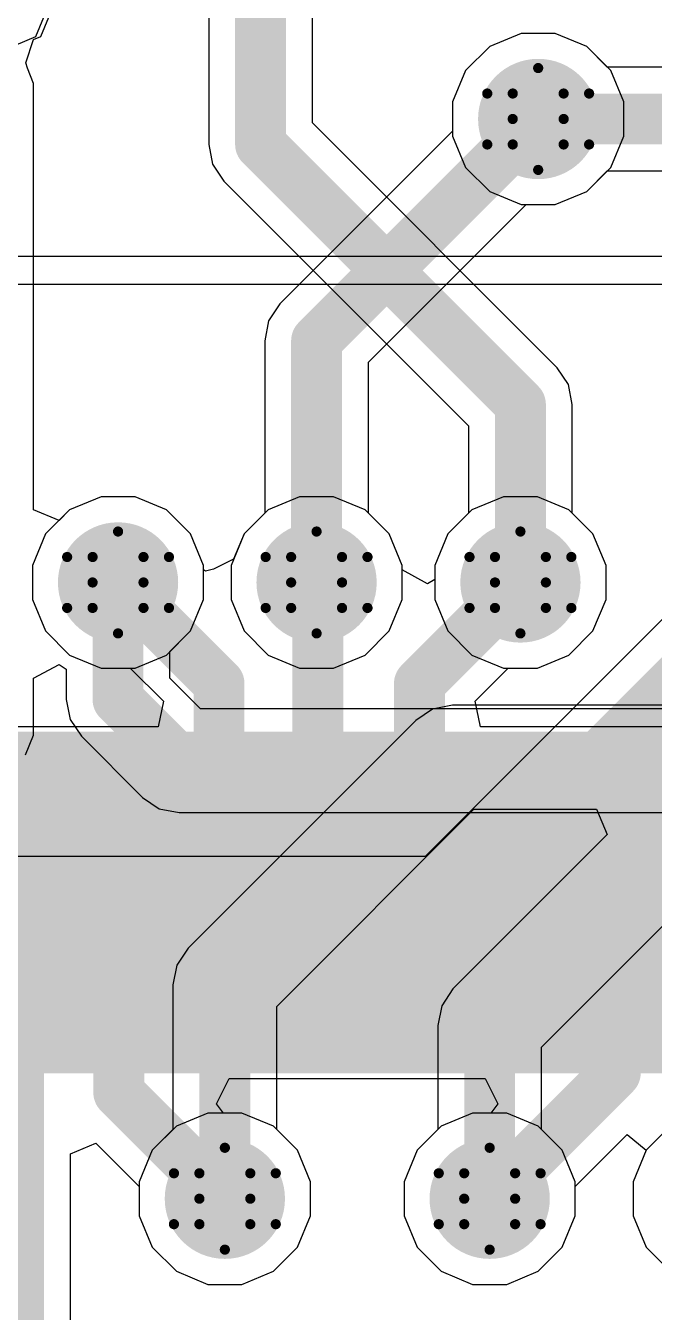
# Model space of a CAD drawing. Header units: inches. Extents: x -0.2 to 15.8, y 0 to 3.5.
# Drawn here: x 0.5909 to 0.7143, y 1.2197 to 1.4723 of the extents above; entities that cross this region are included whole.
import ezdxf

# ---------------------------------------------------------------- set-up
doc = ezdxf.new("R2010")
doc.units = ezdxf.units.IN
doc.header["$MEASUREMENT"] = 0
for name, color, linetype in [('Bottom Layer', 5, 'Continuous'), ('Drill Drawing', 1, 'Continuous'), ('Signal_1', 16, 'Continuous'), ('Signal_2', 76, 'Continuous'), ('Top Layer', 1, 'Continuous'), ('Top Paste', 8, 'Continuous'), ('Top Solder', 216, 'Continuous'), ('Via Holes', 16, 'Continuous')]:
    doc.layers.add(name, color=color, linetype=linetype)

msp = doc.modelspace()

# ---------------------------------------------------------------- hatches: boundary and pattern name
at = {"layer": 'Bottom Layer'}
h = msp.add_hatch(color=5, dxfattribs=at)
edge = h.paths.add_edge_path()
edge.add_arc((0.6915296, 1.454), 0.011811, 0, 360)
h = msp.add_hatch(color=5, dxfattribs=at)
edge = h.paths.add_edge_path()
edge.add_arc((0.6090006, 1.363), 0.011811, 0, 360)
h = msp.add_hatch(color=5, dxfattribs=at)
edge = h.paths.add_edge_path()
edge.add_arc((0.6480006, 1.363), 0.011811, 0, 360)
h = msp.add_hatch(color=5, dxfattribs=at)
edge = h.paths.add_edge_path()
edge.add_arc((0.6880402, 1.363), 0.011811, 0, 360)
h = msp.add_hatch(color=5, dxfattribs=at)
edge = h.paths.add_edge_path()
edge.add_arc((0.6299822, 1.242), 0.011811, 0, 360)
h = msp.add_hatch(color=5, dxfattribs=at)
edge = h.paths.add_edge_path()
edge.add_arc((0.6820006, 1.242), 0.011811, 0, 360)
at = {"layer": 'Signal_1'}
h = msp.add_hatch(color=16, dxfattribs=at)
edge = h.paths.add_edge_path()
edge.add_arc((0.6915296, 1.454), 0.011811, 0, 360)
h = msp.add_hatch(color=16, dxfattribs=at)
edge = h.paths.add_edge_path()
edge.add_arc((0.6090006, 1.363), 0.011811, 0, 360)
h = msp.add_hatch(color=16, dxfattribs=at)
edge = h.paths.add_edge_path()
edge.add_arc((0.6480006, 1.363), 0.011811, 0, 360)
h = msp.add_hatch(color=16, dxfattribs=at)
edge = h.paths.add_edge_path()
edge.add_arc((0.6880402, 1.363), 0.011811, 0, 360)
h = msp.add_hatch(color=16, dxfattribs=at)
edge = h.paths.add_edge_path()
edge.add_arc((0.6299822, 1.242), 0.011811, 0, 360)
h = msp.add_hatch(color=16, dxfattribs=at)
edge = h.paths.add_edge_path()
edge.add_arc((0.6820006, 1.242), 0.011811, 0, 360)
at = {"layer": 'Signal_2'}
h = msp.add_hatch(color=76, dxfattribs=at)
edge = h.paths.add_edge_path()
edge.add_arc((0.6915296, 1.454), 0.011811, 0, 360)
h = msp.add_hatch(color=76, dxfattribs=at)
edge = h.paths.add_edge_path()
edge.add_arc((0.6090006, 1.363), 0.011811, 0, 360)
h = msp.add_hatch(color=76, dxfattribs=at)
edge = h.paths.add_edge_path()
edge.add_arc((0.6480006, 1.363), 0.011811, 0, 360)
h = msp.add_hatch(color=76, dxfattribs=at)
edge = h.paths.add_edge_path()
edge.add_arc((0.6880402, 1.363), 0.011811, 0, 360)
h = msp.add_hatch(color=76, dxfattribs=at)
edge = h.paths.add_edge_path()
edge.add_arc((0.6299822, 1.242), 0.011811, 0, 360)
h = msp.add_hatch(color=76, dxfattribs=at)
edge = h.paths.add_edge_path()
edge.add_arc((0.6820006, 1.242), 0.011811, 0, 360)
at = {"layer": 'Top Layer'}
h = msp.add_hatch(color=1, dxfattribs=at)
edge = h.paths.add_edge_path()
edge.add_arc((0.6915296, 1.454), 0.011811, 0, 360)
h = msp.add_hatch(color=1, dxfattribs=at)
edge = h.paths.add_edge_path()
edge.add_arc((0.6090006, 1.363), 0.011811, 0, 360)
h = msp.add_hatch(color=1, dxfattribs=at)
edge = h.paths.add_edge_path()
edge.add_arc((0.6480006, 1.363), 0.011811, 0, 360)
h = msp.add_hatch(color=1, dxfattribs=at)
edge = h.paths.add_edge_path()
edge.add_arc((0.6880402, 1.363), 0.011811, 0, 360)
for points in [[(0.5953708, 1.32967715), (0.5953708, 1.27062205), (0.5835598, 1.27062205), (0.5835598, 1.32967715)], [(0.6150559, 1.32967715), (0.6150559, 1.27062205), (0.6032449, 1.27062205), (0.6032449, 1.32967715)], [(0.6347409, 1.32967715), (0.6347409, 1.27062205), (0.6229299, 1.27062205), (0.6229299, 1.32967715)], [(0.6544259, 1.32967715), (0.6544259, 1.27062205), (0.6426149, 1.27062205), (0.6426149, 1.32967715)], [(0.6741109, 1.32967715), (0.6741109, 1.27062205), (0.6622999, 1.27062205), (0.6622999, 1.32967715)], [(0.693796, 1.32967715), (0.693796, 1.27062205), (0.681985, 1.27062205), (0.681985, 1.32967715)], [(0.713481, 1.32967715), (0.713481, 1.27062205), (0.70167, 1.27062205), (0.70167, 1.32967715)]]:
    msp.add_hatch(color=1, dxfattribs=at).paths.add_polyline_path(points)
h = msp.add_hatch(color=1, dxfattribs=at)
edge = h.paths.add_edge_path()
edge.add_arc((0.6299822, 1.242), 0.011811, 0, 360)
h = msp.add_hatch(color=1, dxfattribs=at)
edge = h.paths.add_edge_path()
edge.add_arc((0.6820006, 1.242), 0.011811, 0, 360)
at = {"layer": 'Top Paste'}
for points in [[(0.5953708, 1.32967715), (0.5953708, 1.27062205), (0.5835598, 1.27062205), (0.5835598, 1.32967715)], [(0.6150559, 1.32967715), (0.6150559, 1.27062205), (0.6032449, 1.27062205), (0.6032449, 1.32967715)], [(0.6347409, 1.32967715), (0.6347409, 1.27062205), (0.6229299, 1.27062205), (0.6229299, 1.32967715)], [(0.6544259, 1.32967715), (0.6544259, 1.27062205), (0.6426149, 1.27062205), (0.6426149, 1.32967715)], [(0.6741109, 1.32967715), (0.6741109, 1.27062205), (0.6622999, 1.27062205), (0.6622999, 1.32967715)], [(0.693796, 1.32967715), (0.693796, 1.27062205), (0.681985, 1.27062205), (0.681985, 1.32967715)], [(0.713481, 1.32967715), (0.713481, 1.27062205), (0.70167, 1.27062205), (0.70167, 1.32967715)]]:
    msp.add_hatch(color=8, dxfattribs=at).paths.add_polyline_path(points)
at = {"layer": 'Top Solder'}
for points in [[(0.5993708, 1.33367715), (0.5993708, 1.26662205), (0.5795598, 1.26662205), (0.5795598, 1.33367715)], [(0.6190559, 1.33367715), (0.6190559, 1.26662205), (0.5992449, 1.26662205), (0.5992449, 1.33367715)], [(0.6387409, 1.33367715), (0.6387409, 1.26662205), (0.6189299, 1.26662205), (0.6189299, 1.33367715)], [(0.6584259, 1.33367715), (0.6584259, 1.26662205), (0.6386149, 1.26662205), (0.6386149, 1.33367715)], [(0.6781109, 1.33367715), (0.6781109, 1.26662205), (0.6582999, 1.26662205), (0.6582999, 1.33367715)], [(0.697796, 1.33367715), (0.697796, 1.26662205), (0.677985, 1.26662205), (0.677985, 1.33367715)], [(0.717481, 1.33367715), (0.717481, 1.26662205), (0.69767, 1.26662205), (0.69767, 1.33367715)]]:
    msp.add_hatch(color=216, dxfattribs=at).paths.add_polyline_path(points)
at = {"layer": 'Via Holes'}
h = msp.add_hatch(color=7, dxfattribs=at)
edge = h.paths.add_edge_path()
edge.add_arc((0.6915296, 1.454), 0.0059055, 0, 360)
h = msp.add_hatch(color=7, dxfattribs=at)
edge = h.paths.add_edge_path()
edge.add_arc((0.6090006, 1.363), 0.0059055, 0, 360)
h = msp.add_hatch(color=7, dxfattribs=at)
edge = h.paths.add_edge_path()
edge.add_arc((0.6480006, 1.363), 0.0059055, 0, 360)
h = msp.add_hatch(color=7, dxfattribs=at)
edge = h.paths.add_edge_path()
edge.add_arc((0.6880402, 1.363), 0.0059055, 0, 360)
h = msp.add_hatch(color=7, dxfattribs=at)
edge = h.paths.add_edge_path()
edge.add_arc((0.6299822, 1.242), 0.0059055, 0, 360)
h = msp.add_hatch(color=7, dxfattribs=at)
edge = h.paths.add_edge_path()
edge.add_arc((0.6820006, 1.242), 0.0059055, 0, 360)

# ---------------------------------------------------------------- linework, layer by layer
at = {"layer": 'Bottom Layer'}
for p, q in [((0.6268041, 1.791), (0.6268041, 1.449)), ((0.6471959, 1.4532233), (0.6471959, 1.6114821)), ((0.5938275, 1.4701731), (0.5954126, 1.474)), ((0.5924066, 1.4695846), (0.5938275, 1.4701731)), ((0.6881857, 1.470811), (0.682007, 1.4682516)), ((0.6948735, 1.470811), (0.6881857, 1.470811)), ((0.7010522, 1.4682516), (0.6948735, 1.470811)), ((0.5909037, 1.465058), (0.5924066, 1.4695846)), ((0.682007, 1.4682516), (0.677278, 1.4635226)), ((0.7051079, 1.4641959), (0.7010522, 1.4682516)), ((0.5911824, 1.4639687), (0.5909037, 1.465058)), ((0.592412, 1.461), (0.5911824, 1.4639687)), ((0.677278, 1.4635226), (0.6747186, 1.4573439)), ((0.9061227, 1.4641959), (0.7051079, 1.4641959)), ((0.592412, 1.3772567), (0.592412, 1.461)), ((0.6747186, 1.4573439), (0.6747186, 1.4506561)), ((0.6952498, 1.4051694), (0.6471959, 1.4532233)), ((0.6747186, 1.4506561), (0.677278, 1.4444774)), ((0.6268041, 1.449), (0.6275802, 1.4450982)), ((0.6275802, 1.4450982), (0.6297904, 1.4417904)), ((0.677278, 1.4444774), (0.682007, 1.4397484)), ((0.7010522, 1.4397484), (0.7051079, 1.4438041)), ((0.7051079, 1.4438041), (0.9043138, 1.4438041)), ((0.6297904, 1.4417904), (0.6778443, 1.3937365)), ((0.682007, 1.4397484), (0.6881857, 1.437189)), ((0.6948735, 1.437189), (0.7010522, 1.4397484)), ((0.6881857, 1.437189), (0.6948735, 1.437189)), ((0.69746, 1.4018616), (0.6952498, 1.4051694)), ((0.6982361, 1.3979598), (0.69746, 1.4018616)), ((0.6982361, 1.3765783), (0.6982361, 1.3979598)), ((0.6778443, 1.3937365), (0.6778443, 1.3765783)), ((0.6056567, 1.379811), (0.599478, 1.3772516)), ((0.6123445, 1.379811), (0.6056567, 1.379811)), ((0.6185232, 1.3772516), (0.6123445, 1.379811)), ((0.6446567, 1.379811), (0.638478, 1.3772516)), ((0.6513445, 1.379811), (0.6446567, 1.379811)), ((0.6575232, 1.3772516), (0.6513445, 1.379811)), ((0.597412, 1.3751856), (0.592412, 1.3772567)), ((0.599478, 1.3772516), (0.597412, 1.3751856)), ((0.6232522, 1.3725226), (0.6185232, 1.3772516)), ((0.638478, 1.3772516), (0.633749, 1.3725226)), ((0.6622522, 1.3725226), (0.6575232, 1.3772516)), ((0.6778443, 1.3765783), (0.6737886, 1.3725226)), ((0.7022918, 1.3725226), (0.6982361, 1.3765783)), ((0.6258116, 1.3663439), (0.6232522, 1.3725226)), ((0.633749, 1.3725226), (0.6311896, 1.3663439)), ((0.6648116, 1.3663439), (0.6622522, 1.3725226)), ((0.6737886, 1.3725226), (0.6712292, 1.3663439)), ((0.7048512, 1.3663439), (0.7022918, 1.3725226)), ((0.6258116, 1.3596561), (0.6258116, 1.3663439)), ((0.6311896, 1.3663439), (0.6311896, 1.3596561)), ((0.6648116, 1.3596561), (0.6648116, 1.3663439)), ((0.6712292, 1.3663439), (0.6712292, 1.3596561)), ((0.7048512, 1.3596561), (0.7048512, 1.3663439)), ((0.6232522, 1.3534774), (0.6258116, 1.3596561)), ((0.6311896, 1.3596561), (0.633749, 1.3534774)), ((0.6622522, 1.3534774), (0.6648116, 1.3596561)), ((0.6712292, 1.3596561), (0.6737886, 1.3534774)), ((0.7022918, 1.3534774), (0.7048512, 1.3596561)), ((0.6191959, 1.3494211), (0.6232522, 1.3534774)), ((0.633749, 1.3534774), (0.638478, 1.3487484)), ((0.6575232, 1.3487484), (0.6622522, 1.3534774)), ((0.6737886, 1.3534774), (0.6785176, 1.3487484)), ((0.6975628, 1.3487484), (0.7022918, 1.3534774)), ((0.6191959, 1.3442233), (0.6191959, 1.3494211)), ((0.592412, 1.3442365), (0.597412, 1.3469091)), ((0.597412, 1.3469091), (0.5988041, 1.3459789)), ((0.638478, 1.3487484), (0.6446567, 1.346189)), ((0.6513445, 1.346189), (0.6575232, 1.3487484)), ((0.6785176, 1.3487484), (0.6846963, 1.346189)), ((0.6913841, 1.346189), (0.6975628, 1.3487484)), ((0.592412, 1.333), (0.592412, 1.3442365)), ((0.5988041, 1.3459789), (0.5988041, 1.34)), ((0.6252233, 1.3381959), (0.6191959, 1.3442233)), ((0.6446567, 1.346189), (0.6513445, 1.346189)), ((0.6846963, 1.346189), (0.6913841, 1.346189)), ((0.5988041, 1.34), (0.5995802, 1.3360982)), ((0.7177767, 1.3381959), (0.6252233, 1.3381959)), ((0.5995802, 1.3360982), (0.6017904, 1.3327904)), ((0.5908269, 1.3291731), (0.592412, 1.333)), ((0.6017904, 1.3327904), (0.6137904, 1.3207904)), ((0.6137904, 1.3207904), (0.6170982, 1.3185802)), ((0.6170982, 1.3185802), (0.621, 1.3178041)), ((0.621, 1.3178041), (0.722, 1.3178041)), ((0.6266383, 1.258811), (0.6204596, 1.2562516)), ((0.6333261, 1.258811), (0.6266383, 1.258811)), ((0.6395048, 1.2562516), (0.6333261, 1.258811)), ((0.6786567, 1.258811), (0.672478, 1.2562516)), ((0.6853445, 1.258811), (0.6786567, 1.258811)), ((0.6915232, 1.2562516), (0.6853445, 1.258811)), ((0.6204596, 1.2562516), (0.6157306, 1.2515226)), ((0.6442338, 1.2515226), (0.6395048, 1.2562516)), ((0.672478, 1.2562516), (0.667749, 1.2515226)), ((0.6962522, 1.2515226), (0.6915232, 1.2562516)), ((0.717478, 1.2562516), (0.712749, 1.2515226)), ((0.6157306, 1.2515226), (0.6131712, 1.2453439)), ((0.6467932, 1.2453439), (0.6442338, 1.2515226)), ((0.667749, 1.2515226), (0.6651896, 1.2453439)), ((0.6988116, 1.2453439), (0.6962522, 1.2515226)), ((0.712749, 1.2515226), (0.7101896, 1.2453439)), ((0.6131712, 1.2453439), (0.6131712, 1.2386561)), ((0.6467932, 1.2386561), (0.6467932, 1.2453439)), ((0.6651896, 1.2453439), (0.6651896, 1.2386561)), ((0.6988116, 1.2386561), (0.6988116, 1.2453439)), ((0.7101896, 1.2453439), (0.7101896, 1.2386561)), ((0.6131712, 1.2386561), (0.6157306, 1.2324774)), ((0.6442338, 1.2324774), (0.6467932, 1.2386561)), ((0.6651896, 1.2386561), (0.667749, 1.2324774)), ((0.6962522, 1.2324774), (0.6988116, 1.2386561)), ((0.7101896, 1.2386561), (0.712749, 1.2324774)), ((0.6157306, 1.2324774), (0.6204596, 1.2277484)), ((0.6395048, 1.2277484), (0.6442338, 1.2324774)), ((0.667749, 1.2324774), (0.672478, 1.2277484)), ((0.6915232, 1.2277484), (0.6962522, 1.2324774)), ((0.712749, 1.2324774), (0.717478, 1.2277484)), ((0.6204596, 1.2277484), (0.6266383, 1.225189)), ((0.6333261, 1.225189), (0.6395048, 1.2277484)), ((0.672478, 1.2277484), (0.6786567, 1.225189)), ((0.6853445, 1.225189), (0.6915232, 1.2277484)), ((0.6266383, 1.225189), (0.6333261, 1.225189)), ((0.6786567, 1.225189), (0.6853445, 1.225189))]:
    msp.add_line(p, q, dxfattribs=at)
at = {"layer": 'Bottom Layer', "const_width": 0.01}
for points in [[(0.637, 1.449), (0.637, 1.791)], [(0.6915296, 1.454), (0.910346, 1.454)], [(0.637, 1.449), (0.6880402, 1.3979598)], [(0.6880402, 1.363), (0.6880402, 1.3979598)], [(0.609, 1.3629994), (0.6090006, 1.363)], [(0.609, 1.34), (0.609, 1.3629994)], [(0.609, 1.34), (0.621, 1.328)], [(0.621, 1.328), (0.722, 1.328)]]:
    msp.add_lwpolyline(points, dxfattribs=at)
at = {"layer": 'Bottom Layer', "const_width": 0.005}
for points in [[(0.6890296, 1.454, 1), (0.6940296, 1.454, 1)], [(0.6345, 1.449, 1), (0.6395, 1.449, 1)], [(0.6345, 1.449, 1), (0.6395, 1.449, 1)], [(0.6855402, 1.3979598, 1), (0.6905402, 1.3979598, 1)], [(0.6855402, 1.3979598, 1), (0.6905402, 1.3979598, 1)], [(0.6065, 1.3629994, 1), (0.6115, 1.3629994, 1)], [(0.6065, 1.3629994, 1), (0.6115, 1.3629994, 1)], [(0.6065006, 1.363, 1), (0.6115006, 1.363, 1)], [(0.6855402, 1.363, 1), (0.6905402, 1.363, 1)], [(0.6065, 1.34, 1), (0.6115, 1.34, 1)], [(0.6065, 1.34, 1), (0.6115, 1.34, 1)], [(0.6185, 1.328, 1), (0.6235, 1.328, 1)], [(0.6185, 1.328, 1), (0.6235, 1.328, 1)]]:
    msp.add_lwpolyline(points, format="xyb", close=True, dxfattribs=at)
at = {"layer": 'Drill Drawing', "const_width": 0.002}
for points in [[(0.6865296, 1.459), (0.6915296, 1.464)], [(0.6915296, 1.464), (0.6965296, 1.459)], [(0.6815296, 1.459), (0.6865296, 1.454)], [(0.6815296, 1.459), (0.6865296, 1.459)], [(0.6965296, 1.459), (0.7015296, 1.459)], [(0.6965296, 1.454), (0.7015296, 1.459)], [(0.6815296, 1.449), (0.6865296, 1.454)], [(0.6965296, 1.454), (0.7015296, 1.449)], [(0.6815296, 1.449), (0.6865296, 1.449)], [(0.6865296, 1.449), (0.6915296, 1.444)], [(0.6915296, 1.444), (0.6965296, 1.449)], [(0.6965296, 1.449), (0.7015296, 1.449)], [(0.6040006, 1.368), (0.6090006, 1.373)], [(0.6090006, 1.373), (0.6140006, 1.368)], [(0.6430006, 1.368), (0.6480006, 1.373)], [(0.6480006, 1.373), (0.6530006, 1.368)], [(0.6830402, 1.368), (0.6880402, 1.373)], [(0.6880402, 1.373), (0.6930402, 1.368)], [(0.5990006, 1.368), (0.6040006, 1.363)], [(0.5990006, 1.368), (0.6040006, 1.368)], [(0.6140006, 1.368), (0.6190006, 1.368)], [(0.6140006, 1.363), (0.6190006, 1.368)], [(0.6380006, 1.368), (0.6430006, 1.363)], [(0.6380006, 1.368), (0.6430006, 1.368)], [(0.6530006, 1.368), (0.6580006, 1.368)], [(0.6530006, 1.363), (0.6580006, 1.368)], [(0.6780402, 1.368), (0.6830402, 1.363)], [(0.6780402, 1.368), (0.6830402, 1.368)], [(0.6930402, 1.368), (0.6980402, 1.368)], [(0.6930402, 1.363), (0.6980402, 1.368)], [(0.5990006, 1.358), (0.6040006, 1.363)], [(0.6140006, 1.363), (0.6190006, 1.358)], [(0.6380006, 1.358), (0.6430006, 1.363)], [(0.6530006, 1.363), (0.6580006, 1.358)], [(0.6780402, 1.358), (0.6830402, 1.363)], [(0.6930402, 1.363), (0.6980402, 1.358)], [(0.5990006, 1.358), (0.6040006, 1.358)], [(0.6040006, 1.358), (0.6090006, 1.353)], [(0.6090006, 1.353), (0.6140006, 1.358)], [(0.6140006, 1.358), (0.6190006, 1.358)], [(0.6380006, 1.358), (0.6430006, 1.358)], [(0.6430006, 1.358), (0.6480006, 1.353)], [(0.6480006, 1.353), (0.6530006, 1.358)], [(0.6530006, 1.358), (0.6580006, 1.358)], [(0.6780402, 1.358), (0.6830402, 1.358)], [(0.6830402, 1.358), (0.6880402, 1.353)], [(0.6880402, 1.353), (0.6930402, 1.358)], [(0.6930402, 1.358), (0.6980402, 1.358)], [(0.6249822, 1.247), (0.6299822, 1.252)], [(0.6299822, 1.252), (0.6349822, 1.247)], [(0.6770006, 1.247), (0.6820006, 1.252)], [(0.6820006, 1.252), (0.6870006, 1.247)], [(0.6199822, 1.247), (0.6249822, 1.242)], [(0.6199822, 1.247), (0.6249822, 1.247)], [(0.6349822, 1.247), (0.6399822, 1.247)], [(0.6349822, 1.242), (0.6399822, 1.247)], [(0.6720006, 1.247), (0.6770006, 1.242)], [(0.6720006, 1.247), (0.6770006, 1.247)], [(0.6870006, 1.247), (0.6920006, 1.247)], [(0.6870006, 1.242), (0.6920006, 1.247)], [(0.6199822, 1.237), (0.6249822, 1.242)], [(0.6349822, 1.242), (0.6399822, 1.237)], [(0.6720006, 1.237), (0.6770006, 1.242)], [(0.6870006, 1.242), (0.6920006, 1.237)], [(0.6199822, 1.237), (0.6249822, 1.237)], [(0.6249822, 1.237), (0.6299822, 1.232)], [(0.6299822, 1.232), (0.6349822, 1.237)], [(0.6349822, 1.237), (0.6399822, 1.237)], [(0.6720006, 1.237), (0.6770006, 1.237)], [(0.6770006, 1.237), (0.6820006, 1.232)], [(0.6820006, 1.232), (0.6870006, 1.237)], [(0.6870006, 1.237), (0.6920006, 1.237)]]:
    msp.add_lwpolyline(points, dxfattribs=at)
at = {"layer": 'Drill Drawing', "const_width": 0.001}
for points in [[(0.6910296, 1.464, 1), (0.6920296, 1.464, 1)], [(0.6910296, 1.464, 1), (0.6920296, 1.464, 1)], [(0.6810296, 1.459, 1), (0.6820296, 1.459, 1)], [(0.6810296, 1.459, 1), (0.6820296, 1.459, 1)], [(0.6860296, 1.459, 1), (0.6870296, 1.459, 1)], [(0.6860296, 1.459, 1), (0.6870296, 1.459, 1)], [(0.6960296, 1.459, 1), (0.6970296, 1.459, 1)], [(0.6960296, 1.459, 1), (0.6970296, 1.459, 1)], [(0.7010296, 1.459, 1), (0.7020296, 1.459, 1)], [(0.7010296, 1.459, 1), (0.7020296, 1.459, 1)], [(0.6860296, 1.454, 1), (0.6870296, 1.454, 1)], [(0.6860296, 1.454, 1), (0.6870296, 1.454, 1)], [(0.6960296, 1.454, 1), (0.6970296, 1.454, 1)], [(0.6960296, 1.454, 1), (0.6970296, 1.454, 1)], [(0.6810296, 1.449, 1), (0.6820296, 1.449, 1)], [(0.6810296, 1.449, 1), (0.6820296, 1.449, 1)], [(0.6860296, 1.449, 1), (0.6870296, 1.449, 1)], [(0.6860296, 1.449, 1), (0.6870296, 1.449, 1)], [(0.6960296, 1.449, 1), (0.6970296, 1.449, 1)], [(0.6960296, 1.449, 1), (0.6970296, 1.449, 1)], [(0.7010296, 1.449, 1), (0.7020296, 1.449, 1)], [(0.7010296, 1.449, 1), (0.7020296, 1.449, 1)], [(0.6910296, 1.444, 1), (0.6920296, 1.444, 1)], [(0.6910296, 1.444, 1), (0.6920296, 1.444, 1)], [(0.6085006, 1.373, 1), (0.6095006, 1.373, 1)], [(0.6085006, 1.373, 1), (0.6095006, 1.373, 1)], [(0.6475006, 1.373, 1), (0.6485006, 1.373, 1)], [(0.6475006, 1.373, 1), (0.6485006, 1.373, 1)], [(0.6875402, 1.373, 1), (0.6885402, 1.373, 1)], [(0.6875402, 1.373, 1), (0.6885402, 1.373, 1)], [(0.5985006, 1.368, 1), (0.5995006, 1.368, 1)], [(0.5985006, 1.368, 1), (0.5995006, 1.368, 1)], [(0.6035006, 1.368, 1), (0.6045006, 1.368, 1)], [(0.6035006, 1.368, 1), (0.6045006, 1.368, 1)], [(0.6135006, 1.368, 1), (0.6145006, 1.368, 1)], [(0.6135006, 1.368, 1), (0.6145006, 1.368, 1)], [(0.6185006, 1.368, 1), (0.6195006, 1.368, 1)], [(0.6185006, 1.368, 1), (0.6195006, 1.368, 1)], [(0.6375006, 1.368, 1), (0.6385006, 1.368, 1)], [(0.6375006, 1.368, 1), (0.6385006, 1.368, 1)], [(0.6425006, 1.368, 1), (0.6435006, 1.368, 1)], [(0.6425006, 1.368, 1), (0.6435006, 1.368, 1)], [(0.6525006, 1.368, 1), (0.6535006, 1.368, 1)], [(0.6525006, 1.368, 1), (0.6535006, 1.368, 1)], [(0.6575006, 1.368, 1), (0.6585006, 1.368, 1)], [(0.6575006, 1.368, 1), (0.6585006, 1.368, 1)], [(0.6775402, 1.368, 1), (0.6785402, 1.368, 1)], [(0.6775402, 1.368, 1), (0.6785402, 1.368, 1)], [(0.6825402, 1.368, 1), (0.6835402, 1.368, 1)], [(0.6825402, 1.368, 1), (0.6835402, 1.368, 1)], [(0.6925402, 1.368, 1), (0.6935402, 1.368, 1)], [(0.6925402, 1.368, 1), (0.6935402, 1.368, 1)], [(0.6975402, 1.368, 1), (0.6985402, 1.368, 1)], [(0.6975402, 1.368, 1), (0.6985402, 1.368, 1)], [(0.6035006, 1.363, 1), (0.6045006, 1.363, 1)], [(0.6035006, 1.363, 1), (0.6045006, 1.363, 1)], [(0.6135006, 1.363, 1), (0.6145006, 1.363, 1)], [(0.6135006, 1.363, 1), (0.6145006, 1.363, 1)], [(0.6425006, 1.363, 1), (0.6435006, 1.363, 1)], [(0.6425006, 1.363, 1), (0.6435006, 1.363, 1)], [(0.6525006, 1.363, 1), (0.6535006, 1.363, 1)], [(0.6525006, 1.363, 1), (0.6535006, 1.363, 1)], [(0.6825402, 1.363, 1), (0.6835402, 1.363, 1)], [(0.6825402, 1.363, 1), (0.6835402, 1.363, 1)], [(0.6925402, 1.363, 1), (0.6935402, 1.363, 1)], [(0.6925402, 1.363, 1), (0.6935402, 1.363, 1)], [(0.5985006, 1.358, 1), (0.5995006, 1.358, 1)], [(0.5985006, 1.358, 1), (0.5995006, 1.358, 1)], [(0.6035006, 1.358, 1), (0.6045006, 1.358, 1)], [(0.6035006, 1.358, 1), (0.6045006, 1.358, 1)], [(0.6135006, 1.358, 1), (0.6145006, 1.358, 1)], [(0.6135006, 1.358, 1), (0.6145006, 1.358, 1)], [(0.6185006, 1.358, 1), (0.6195006, 1.358, 1)], [(0.6185006, 1.358, 1), (0.6195006, 1.358, 1)], [(0.6375006, 1.358, 1), (0.6385006, 1.358, 1)], [(0.6375006, 1.358, 1), (0.6385006, 1.358, 1)], [(0.6425006, 1.358, 1), (0.6435006, 1.358, 1)], [(0.6425006, 1.358, 1), (0.6435006, 1.358, 1)], [(0.6525006, 1.358, 1), (0.6535006, 1.358, 1)], [(0.6525006, 1.358, 1), (0.6535006, 1.358, 1)], [(0.6575006, 1.358, 1), (0.6585006, 1.358, 1)], [(0.6575006, 1.358, 1), (0.6585006, 1.358, 1)], [(0.6775402, 1.358, 1), (0.6785402, 1.358, 1)], [(0.6775402, 1.358, 1), (0.6785402, 1.358, 1)], [(0.6825402, 1.358, 1), (0.6835402, 1.358, 1)], [(0.6825402, 1.358, 1), (0.6835402, 1.358, 1)], [(0.6925402, 1.358, 1), (0.6935402, 1.358, 1)], [(0.6925402, 1.358, 1), (0.6935402, 1.358, 1)], [(0.6975402, 1.358, 1), (0.6985402, 1.358, 1)], [(0.6975402, 1.358, 1), (0.6985402, 1.358, 1)], [(0.6085006, 1.353, 1), (0.6095006, 1.353, 1)], [(0.6085006, 1.353, 1), (0.6095006, 1.353, 1)], [(0.6475006, 1.353, 1), (0.6485006, 1.353, 1)], [(0.6475006, 1.353, 1), (0.6485006, 1.353, 1)], [(0.6875402, 1.353, 1), (0.6885402, 1.353, 1)], [(0.6875402, 1.353, 1), (0.6885402, 1.353, 1)], [(0.6294822, 1.252, 1), (0.6304822, 1.252, 1)], [(0.6294822, 1.252, 1), (0.6304822, 1.252, 1)], [(0.6815006, 1.252, 1), (0.6825006, 1.252, 1)], [(0.6815006, 1.252, 1), (0.6825006, 1.252, 1)], [(0.6194822, 1.247, 1), (0.6204822, 1.247, 1)], [(0.6194822, 1.247, 1), (0.6204822, 1.247, 1)], [(0.6244822, 1.247, 1), (0.6254822, 1.247, 1)], [(0.6244822, 1.247, 1), (0.6254822, 1.247, 1)], [(0.6344822, 1.247, 1), (0.6354822, 1.247, 1)], [(0.6344822, 1.247, 1), (0.6354822, 1.247, 1)], [(0.6394822, 1.247, 1), (0.6404822, 1.247, 1)], [(0.6394822, 1.247, 1), (0.6404822, 1.247, 1)], [(0.6715006, 1.247, 1), (0.6725006, 1.247, 1)], [(0.6715006, 1.247, 1), (0.6725006, 1.247, 1)], [(0.6765006, 1.247, 1), (0.6775006, 1.247, 1)], [(0.6765006, 1.247, 1), (0.6775006, 1.247, 1)], [(0.6865006, 1.247, 1), (0.6875006, 1.247, 1)], [(0.6865006, 1.247, 1), (0.6875006, 1.247, 1)], [(0.6915006, 1.247, 1), (0.6925006, 1.247, 1)], [(0.6915006, 1.247, 1), (0.6925006, 1.247, 1)], [(0.6244822, 1.242, 1), (0.6254822, 1.242, 1)], [(0.6244822, 1.242, 1), (0.6254822, 1.242, 1)], [(0.6344822, 1.242, 1), (0.6354822, 1.242, 1)], [(0.6344822, 1.242, 1), (0.6354822, 1.242, 1)], [(0.6765006, 1.242, 1), (0.6775006, 1.242, 1)], [(0.6765006, 1.242, 1), (0.6775006, 1.242, 1)], [(0.6865006, 1.242, 1), (0.6875006, 1.242, 1)], [(0.6865006, 1.242, 1), (0.6875006, 1.242, 1)], [(0.6194822, 1.237, 1), (0.6204822, 1.237, 1)], [(0.6194822, 1.237, 1), (0.6204822, 1.237, 1)], [(0.6244822, 1.237, 1), (0.6254822, 1.237, 1)], [(0.6244822, 1.237, 1), (0.6254822, 1.237, 1)], [(0.6344822, 1.237, 1), (0.6354822, 1.237, 1)], [(0.6344822, 1.237, 1), (0.6354822, 1.237, 1)], [(0.6394822, 1.237, 1), (0.6404822, 1.237, 1)], [(0.6394822, 1.237, 1), (0.6404822, 1.237, 1)], [(0.6715006, 1.237, 1), (0.6725006, 1.237, 1)], [(0.6715006, 1.237, 1), (0.6725006, 1.237, 1)], [(0.6765006, 1.237, 1), (0.6775006, 1.237, 1)], [(0.6765006, 1.237, 1), (0.6775006, 1.237, 1)], [(0.6865006, 1.237, 1), (0.6875006, 1.237, 1)], [(0.6865006, 1.237, 1), (0.6875006, 1.237, 1)], [(0.6915006, 1.237, 1), (0.6925006, 1.237, 1)], [(0.6915006, 1.237, 1), (0.6925006, 1.237, 1)], [(0.6294822, 1.232, 1), (0.6304822, 1.232, 1)], [(0.6294822, 1.232, 1), (0.6304822, 1.232, 1)], [(0.6815006, 1.232, 1), (0.6825006, 1.232, 1)], [(0.6815006, 1.232, 1), (0.6825006, 1.232, 1)]]:
    msp.add_lwpolyline(points, format="xyb", close=True, dxfattribs=at)
at = {"layer": 'Signal_1'}
for p, q in [((0.6881857, 1.470811), (0.682007, 1.4682516)), ((0.6948735, 1.470811), (0.6881857, 1.470811)), ((0.7010522, 1.4682516), (0.6948735, 1.470811)), ((0.682007, 1.4682516), (0.677278, 1.4635226)), ((0.7057812, 1.4635226), (0.7010522, 1.4682516)), ((0.677278, 1.4635226), (0.6747186, 1.4573439)), ((0.7083406, 1.4573439), (0.7057812, 1.4635226)), ((0.6747186, 1.4573439), (0.6747186, 1.4516082)), ((0.7083406, 1.4506561), (0.7083406, 1.4573439)), ((0.6747186, 1.4516082), (0.640791, 1.4176806)), ((0.7057812, 1.4444774), (0.7083406, 1.4506561)), ((0.7010522, 1.4397484), (0.7057812, 1.4444774)), ((0.6948735, 1.437189), (0.7010522, 1.4397484)), ((0.6581965, 1.4062477), (0.6891378, 1.437189)), ((0.6891378, 1.437189), (0.6948735, 1.437189)), ((0.640791, 1.4176806), (0.6385808, 1.4143728)), ((0.6385808, 1.4143728), (0.6378047, 1.410471)), ((0.6378047, 1.410471), (0.6378047, 1.3765783)), ((0.6581965, 1.3765783), (0.6581965, 1.4062477)), ((0.6056567, 1.379811), (0.599478, 1.3772516)), ((0.6123445, 1.379811), (0.6056567, 1.379811)), ((0.6185232, 1.3772516), (0.6123445, 1.379811)), ((0.6846963, 1.379811), (0.6785176, 1.3772516)), ((0.6913841, 1.379811), (0.6846963, 1.379811)), ((0.6975628, 1.3772516), (0.6913841, 1.379811)), ((0.599478, 1.3772516), (0.594749, 1.3725226)), ((0.6232522, 1.3725226), (0.6185232, 1.3772516)), ((0.6785176, 1.3772516), (0.6737886, 1.3725226)), ((0.7022918, 1.3725226), (0.6975628, 1.3772516)), ((0.6378047, 1.3765783), (0.633749, 1.3725226)), ((0.6622522, 1.3725226), (0.6581965, 1.3765783)), ((0.594749, 1.3725226), (0.5921896, 1.3663439)), ((0.6258116, 1.3663439), (0.6232522, 1.3725226)), ((0.633749, 1.3725226), (0.6311896, 1.3663439)), ((0.6648116, 1.3663439), (0.6622522, 1.3725226)), ((0.6737886, 1.3725226), (0.6712292, 1.3663439)), ((0.7048512, 1.3663439), (0.7022918, 1.3725226)), ((0.5921896, 1.3663439), (0.5921896, 1.3596561)), ((0.6258116, 1.3596561), (0.6258116, 1.3663439)), ((0.6311896, 1.3663439), (0.6311896, 1.3596561)), ((0.6648116, 1.3596561), (0.6648116, 1.3663439)), ((0.6712292, 1.3663439), (0.6712292, 1.3596561)), ((0.7048512, 1.3596561), (0.7048512, 1.3663439)), ((0.5921896, 1.3596561), (0.594749, 1.3534774)), ((0.6232522, 1.3534774), (0.6258116, 1.3596561)), ((0.6311896, 1.3596561), (0.633749, 1.3534774)), ((0.6622522, 1.3534774), (0.6648116, 1.3596561)), ((0.6712292, 1.3596561), (0.6737886, 1.3534774)), ((0.7022918, 1.3534774), (0.7048512, 1.3596561)), ((0.594749, 1.3534774), (0.599478, 1.3487484)), ((0.6185232, 1.3487484), (0.6232522, 1.3534774)), ((0.633749, 1.3534774), (0.638478, 1.3487484)), ((0.6575232, 1.3487484), (0.6622522, 1.3534774)), ((0.6737886, 1.3534774), (0.6785176, 1.3487484)), ((0.6975628, 1.3487484), (0.7022918, 1.3534774)), ((0.599478, 1.3487484), (0.6056567, 1.346189)), ((0.6123445, 1.346189), (0.6185232, 1.3487484)), ((0.638478, 1.3487484), (0.6446567, 1.346189)), ((0.6513445, 1.346189), (0.6575232, 1.3487484)), ((0.6785176, 1.3487484), (0.6846963, 1.346189)), ((0.6913841, 1.346189), (0.6975628, 1.3487484)), ((0.6056567, 1.346189), (0.6123445, 1.346189)), ((0.6446567, 1.346189), (0.6513445, 1.346189)), ((0.6846963, 1.346189), (0.6913841, 1.346189)), ((0.6746973, 1.3388926), (0.6707955, 1.3381165)), ((1.031715, 1.3388926), (0.6746973, 1.3388926)), ((0.6707955, 1.3381165), (0.6674877, 1.3359063)), ((0.6674877, 1.3359063), (0.6227726, 1.2911912)), ((0.6401781, 1.2797583), (0.6789206, 1.3185008)), ((0.6789206, 1.3185008), (0.7030111, 1.3185008)), ((0.7030111, 1.3185008), (0.7050822, 1.3135008)), ((0.7050822, 1.3135008), (0.674791, 1.2832096)), ((0.6921965, 1.2717767), (0.7202239, 1.2998041)), ((0.6227726, 1.2911912), (0.6205624, 1.2878834)), ((0.6205624, 1.2878834), (0.6197863, 1.2839816)), ((0.6197863, 1.2839816), (0.6197863, 1.2555783)), ((0.674791, 1.2832096), (0.6725808, 1.2799018)), ((0.6401781, 1.2555783), (0.6401781, 1.2797583)), ((0.6725808, 1.2799018), (0.6718047, 1.276)), ((0.6718047, 1.276), (0.6718047, 1.2555783)), ((0.6921965, 1.2555783), (0.6921965, 1.2717767)), ((0.6197863, 1.2555783), (0.6157306, 1.2515226)), ((0.6442338, 1.2515226), (0.6401781, 1.2555783)), ((0.6718047, 1.2555783), (0.667749, 1.2515226)), ((0.6962522, 1.2515226), (0.6921965, 1.2555783)), ((0.717478, 1.2562516), (0.712749, 1.2515226)), ((0.6157306, 1.2515226), (0.6131712, 1.2453439)), ((0.6467932, 1.2453439), (0.6442338, 1.2515226)), ((0.667749, 1.2515226), (0.6651896, 1.2453439)), ((0.6988116, 1.2453439), (0.6962522, 1.2515226)), ((0.712749, 1.2515226), (0.7101896, 1.2453439)), ((0.6131712, 1.2453439), (0.6131712, 1.2386561)), ((0.6467932, 1.2386561), (0.6467932, 1.2453439)), ((0.6651896, 1.2453439), (0.6651896, 1.2386561)), ((0.6988116, 1.2386561), (0.6988116, 1.2453439)), ((0.7101896, 1.2453439), (0.7101896, 1.2386561)), ((0.6131712, 1.2386561), (0.6157306, 1.2324774)), ((0.6442338, 1.2324774), (0.6467932, 1.2386561)), ((0.6651896, 1.2386561), (0.667749, 1.2324774)), ((0.6962522, 1.2324774), (0.6988116, 1.2386561)), ((0.7101896, 1.2386561), (0.712749, 1.2324774)), ((0.6157306, 1.2324774), (0.6204596, 1.2277484)), ((0.6395048, 1.2277484), (0.6442338, 1.2324774)), ((0.667749, 1.2324774), (0.672478, 1.2277484)), ((0.6915232, 1.2277484), (0.6962522, 1.2324774)), ((0.712749, 1.2324774), (0.717478, 1.2277484)), ((0.6204596, 1.2277484), (0.6266383, 1.225189)), ((0.6333261, 1.225189), (0.6395048, 1.2277484)), ((0.672478, 1.2277484), (0.6786567, 1.225189)), ((0.6853445, 1.225189), (0.6915232, 1.2277484)), ((0.6266383, 1.225189), (0.6333261, 1.225189)), ((0.6786567, 1.225189), (0.6853445, 1.225189))]:
    msp.add_line(p, q, dxfattribs=at)
at = {"layer": 'Signal_1', "const_width": 0.01}
for points in [[(0.6480006, 1.410471), (0.6915296, 1.454)], [(0.6480006, 1.363), (0.6480006, 1.410471)], [(0.6299822, 1.2839816), (0.6746973, 1.3286967)], [(0.6746973, 1.3286967), (1.2246967, 1.3286967)], [(0.6820006, 1.276), (0.7160006, 1.31)], [(0.7160006, 1.31), (1.269, 1.31)], [(0.6299822, 1.242), (0.6299822, 1.2839816)], [(0.6820006, 1.242), (0.6820006, 1.276)]]:
    msp.add_lwpolyline(points, dxfattribs=at)
at = {"layer": 'Signal_1', "const_width": 0.005}
for points in [[(0.6890296, 1.454, 1), (0.6940296, 1.454, 1)], [(0.6455006, 1.410471, 1), (0.6505006, 1.410471, 1)], [(0.6455006, 1.410471, 1), (0.6505006, 1.410471, 1)], [(0.6455006, 1.363, 1), (0.6505006, 1.363, 1)], [(0.6721973, 1.3286967, 1), (0.6771973, 1.3286967, 1)], [(0.6721973, 1.3286967, 1), (0.6771973, 1.3286967, 1)], [(0.7135006, 1.31, 1), (0.7185006, 1.31, 1)], [(0.7135006, 1.31, 1), (0.7185006, 1.31, 1)], [(0.6274822, 1.2839816, 1), (0.6324822, 1.2839816, 1)], [(0.6274822, 1.2839816, 1), (0.6324822, 1.2839816, 1)], [(0.6795006, 1.276, 1), (0.6845006, 1.276, 1)], [(0.6795006, 1.276, 1), (0.6845006, 1.276, 1)], [(0.6274822, 1.242, 1), (0.6324822, 1.242, 1)], [(0.6795006, 1.242, 1), (0.6845006, 1.242, 1)]]:
    msp.add_lwpolyline(points, format="xyb", close=True, dxfattribs=at)
at = {"layer": 'Signal_2'}
for p, q in [((0.6881857, 1.470811), (0.682007, 1.4682516)), ((0.6948735, 1.470811), (0.6881857, 1.470811)), ((0.7010522, 1.4682516), (0.6948735, 1.470811)), ((0.682007, 1.4682516), (0.677278, 1.4635226)), ((0.7057812, 1.4635226), (0.7010522, 1.4682516)), ((0.677278, 1.4635226), (0.6747186, 1.4573439)), ((0.7083406, 1.4573439), (0.7057812, 1.4635226)), ((0.6747186, 1.4573439), (0.6747186, 1.4506561)), ((0.7083406, 1.4506561), (0.7083406, 1.4573439)), ((0.6747186, 1.4506561), (0.677278, 1.4444774)), ((0.7057812, 1.4444774), (0.7083406, 1.4506561)), ((0.677278, 1.4444774), (0.682007, 1.4397484)), ((0.7010522, 1.4397484), (0.7057812, 1.4444774)), ((0.682007, 1.4397484), (0.6881857, 1.437189)), ((0.6948735, 1.437189), (0.7010522, 1.4397484)), ((0.6881857, 1.437189), (0.6948735, 1.437189)), ((0.7790005, 1.427), (0.461, 1.4269996)), ((0.461, 1.4215876), (0.7746558, 1.421588)), ((0.7767269, 1.416588), (0.6693543, 1.3092155)), ((0.6056567, 1.379811), (0.599478, 1.3772516)), ((0.6123445, 1.379811), (0.6056567, 1.379811)), ((0.6185232, 1.3772516), (0.6123445, 1.379811)), ((0.6446567, 1.379811), (0.638478, 1.3772516)), ((0.6513445, 1.379811), (0.6446567, 1.379811)), ((0.6575232, 1.3772516), (0.6513445, 1.379811)), ((0.6846963, 1.379811), (0.6785176, 1.3772516)), ((0.6913841, 1.379811), (0.6846963, 1.379811)), ((0.6975628, 1.3772516), (0.6913841, 1.379811)), ((0.599478, 1.3772516), (0.594749, 1.3725226)), ((0.6232522, 1.3725226), (0.6185232, 1.3772516)), ((0.638478, 1.3772516), (0.633749, 1.3725226)), ((0.6622522, 1.3725226), (0.6575232, 1.3772516)), ((0.6785176, 1.3772516), (0.6737886, 1.3725226)), ((0.7022918, 1.3725226), (0.6975628, 1.3772516)), ((0.594749, 1.3725226), (0.5921896, 1.3663439)), ((0.6258116, 1.3663439), (0.6232522, 1.3725226)), ((0.633749, 1.3725226), (0.6311896, 1.3663439)), ((0.6648116, 1.3663439), (0.6622522, 1.3725226)), ((0.6737886, 1.3725226), (0.6712292, 1.3663439)), ((0.7048512, 1.3663439), (0.7022918, 1.3725226)), ((0.5921896, 1.3663439), (0.5921896, 1.3596561)), ((0.6258116, 1.3596561), (0.6258116, 1.3663439)), ((0.6311896, 1.3663439), (0.6311896, 1.3596561)), ((0.6648116, 1.3596561), (0.6648116, 1.3663439)), ((0.6712292, 1.3663439), (0.6712292, 1.3596561)), ((0.7048512, 1.3596561), (0.7048512, 1.3663439)), ((0.5921896, 1.3596561), (0.594749, 1.3534774)), ((0.6232522, 1.3534774), (0.6258116, 1.3596561)), ((0.6311896, 1.3596561), (0.633749, 1.3534774)), ((0.6622522, 1.3534774), (0.6648116, 1.3596561)), ((0.6712292, 1.3596561), (0.6737886, 1.3534774)), ((0.7022918, 1.3534774), (0.7048512, 1.3596561)), ((0.594749, 1.3534774), (0.599478, 1.3487484)), ((0.6185232, 1.3487484), (0.6232522, 1.3534774)), ((0.633749, 1.3534774), (0.638478, 1.3487484)), ((0.6575232, 1.3487484), (0.6622522, 1.3534774)), ((0.6737886, 1.3534774), (0.6785176, 1.3487484)), ((0.6975628, 1.3487484), (0.7022918, 1.3534774)), ((0.599478, 1.3487484), (0.6056567, 1.346189)), ((0.6123445, 1.346189), (0.6185232, 1.3487484)), ((0.638478, 1.3487484), (0.6446567, 1.346189)), ((0.6513445, 1.346189), (0.6575232, 1.3487484)), ((0.6785176, 1.3487484), (0.6846963, 1.346189)), ((0.6913841, 1.346189), (0.6975628, 1.3487484)), ((0.6056567, 1.346189), (0.6123445, 1.346189)), ((0.6446567, 1.346189), (0.6513445, 1.346189)), ((0.6846963, 1.346189), (0.6913841, 1.346189)), ((0.6693543, 1.3092155), (0.2830005, 1.3092155))]:
    msp.add_line(p, q, dxfattribs=at)
for points, const_width in [([(0.674, 1.298), (0.788, 1.412)], 0.012), ([(0.283, 1.298), (0.674, 1.298)], 0.012), ([(0.293, 1.282), (0.7440006, 1.282)], 0.01)]:
    msp.add_lwpolyline(points, dxfattribs=dict(at, const_width=const_width))
at = {"layer": 'Signal_2', "const_width": 0.006}
msp.add_lwpolyline([(0.671, 1.298, 1), (0.677, 1.298, 1)], format="xyb", close=True, dxfattribs=at)
msp.add_lwpolyline([(0.671, 1.298, 1), (0.677, 1.298, 1)], format="xyb", close=True, dxfattribs=at)
at = {"layer": 'Top Layer'}
for p, q in [((0.5928275, 1.4701731), (0.5944126, 1.474)), ((0.5890006, 1.468588), (0.5928275, 1.4701731)), ((0.6881857, 1.470811), (0.682007, 1.4682516)), ((0.6948735, 1.470811), (0.6881857, 1.470811)), ((0.7010522, 1.4682516), (0.6948735, 1.470811)), ((0.682007, 1.4682516), (0.677278, 1.4635226)), ((0.7057812, 1.4635226), (0.7010522, 1.4682516)), ((0.677278, 1.4635226), (0.6747186, 1.4573439)), ((0.7083406, 1.4573439), (0.7057812, 1.4635226)), ((0.6747186, 1.4573439), (0.6747186, 1.4506561)), ((0.7083406, 1.4506561), (0.7083406, 1.4573439)), ((0.6747186, 1.4506561), (0.677278, 1.4444774)), ((0.7057812, 1.4444774), (0.7083406, 1.4506561)), ((0.677278, 1.4444774), (0.682007, 1.4397484)), ((0.7010522, 1.4397484), (0.7057812, 1.4444774)), ((0.682007, 1.4397484), (0.6881857, 1.437189)), ((0.6948735, 1.437189), (0.7010522, 1.4397484)), ((0.6881857, 1.437189), (0.6948735, 1.437189)), ((0.6056567, 1.379811), (0.599478, 1.3772516)), ((0.6123445, 1.379811), (0.6056567, 1.379811)), ((0.6185232, 1.3772516), (0.6123445, 1.379811)), ((0.6446567, 1.379811), (0.638478, 1.3772516)), ((0.6513445, 1.379811), (0.6446567, 1.379811)), ((0.6575232, 1.3772516), (0.6513445, 1.379811)), ((0.6846963, 1.379811), (0.6785176, 1.3772516)), ((0.6913841, 1.379811), (0.6846963, 1.379811)), ((0.6975628, 1.3772516), (0.6913841, 1.379811)), ((0.599478, 1.3772516), (0.594749, 1.3725226)), ((0.6232522, 1.3725226), (0.6185232, 1.3772516)), ((0.638478, 1.3772516), (0.633749, 1.3725226)), ((0.6622522, 1.3725226), (0.6575232, 1.3772516)), ((0.6785176, 1.3772516), (0.6737886, 1.3725226)), ((0.7022918, 1.3725226), (0.6975628, 1.3772516)), ((0.594749, 1.3725226), (0.5921896, 1.3663439)), ((0.6258116, 1.3663439), (0.6232522, 1.3725226)), ((0.633749, 1.3725226), (0.6316963, 1.3675672)), ((0.6648116, 1.3663439), (0.6622522, 1.3725226)), ((0.6737886, 1.3725226), (0.6712292, 1.3663439)), ((0.7048512, 1.3663439), (0.7022918, 1.3725226)), ((0.6316963, 1.3675672), (0.6277685, 1.3655839)), ((0.5921896, 1.3663439), (0.5921896, 1.3596561)), ((0.6258116, 1.3654857), (0.6258116, 1.3663439)), ((0.6261896, 1.3652332), (0.6258116, 1.3654857)), ((0.6277685, 1.3655839), (0.6261896, 1.3652332)), ((0.6648116, 1.365492), (0.6648116, 1.3663439)), ((0.6698116, 1.3627075), (0.6648116, 1.365492)), ((0.6712292, 1.3663439), (0.6712292, 1.3635855)), ((0.7048512, 1.3596561), (0.7048512, 1.3663439)), ((0.6712292, 1.3635855), (0.6698116, 1.3627075)), ((0.5921896, 1.3596561), (0.594749, 1.3534774)), ((0.7022918, 1.3534774), (0.7048512, 1.3596561)), ((0.594749, 1.3534774), (0.599478, 1.3487484)), ((0.6975628, 1.3487484), (0.7022918, 1.3534774)), ((0.599478, 1.3487484), (0.6056567, 1.346189)), ((0.6913841, 1.346189), (0.6975628, 1.3487484)), ((0.6056567, 1.346189), (0.6113924, 1.346189)), ((0.6113924, 1.346189), (0.6179043, 1.3396771)), ((0.6791365, 1.3396771), (0.6856484, 1.346189)), ((0.6856484, 1.346189), (0.6913841, 1.346189)), ((0.6179043, 1.3396771), (0.6168645, 1.3346771)), ((0.6801763, 1.3346771), (0.6791365, 1.3396771)), ((0.6168645, 1.3346771), (0.5588747, 1.3346771)), ((0.7564347, 1.3346771), (0.6801763, 1.3346771)), ((0.6283709, 1.2606221), (0.6308592, 1.2656221)), ((0.6308592, 1.2656221), (0.6811236, 1.2656221)), ((0.6811236, 1.2656221), (0.6836119, 1.2606221)), ((0.62974, 1.258811), (0.6283709, 1.2606221)), ((0.6836119, 1.2606221), (0.6822428, 1.258811)), ((0.6333261, 1.258811), (0.62974, 1.258811)), ((0.6395048, 1.2562516), (0.6333261, 1.258811)), ((0.6786567, 1.258811), (0.672478, 1.2562516)), ((0.6822428, 1.258811), (0.6786567, 1.258811)), ((0.6442338, 1.2515226), (0.6395048, 1.2562516)), ((0.672478, 1.2562516), (0.667749, 1.2515226)), ((0.6988116, 1.2443918), (0.7090264, 1.2546066)), ((0.7090264, 1.2546066), (0.712749, 1.2515225)), ((0.5996612, 1.2508307), (0.6046612, 1.2529018)), ((0.5996612, 1.206758), (0.5996612, 1.2508307)), ((0.6046612, 1.2529018), (0.6131712, 1.2443918)), ((0.6467932, 1.2453439), (0.6442338, 1.2515226)), ((0.667749, 1.2515226), (0.6651896, 1.2453439)), ((0.712749, 1.2515225), (0.7101896, 1.2453439)), ((0.6131712, 1.2443918), (0.6131712, 1.2386561)), ((0.6467932, 1.2386561), (0.6467932, 1.2453439)), ((0.6651896, 1.2453439), (0.6651896, 1.2386561)), ((0.6988116, 1.2386561), (0.6988116, 1.2443918)), ((0.7101896, 1.2453439), (0.7101896, 1.2386561)), ((0.6131712, 1.2386561), (0.6157306, 1.2324774)), ((0.6442338, 1.2324774), (0.6467932, 1.2386561)), ((0.6651896, 1.2386561), (0.667749, 1.2324774)), ((0.6962522, 1.2324774), (0.6988116, 1.2386561)), ((0.7101896, 1.2386561), (0.712749, 1.2324774)), ((0.6157306, 1.2324774), (0.6204596, 1.2277484)), ((0.6395048, 1.2277484), (0.6442338, 1.2324774)), ((0.667749, 1.2324774), (0.672478, 1.2277484)), ((0.6915232, 1.2277484), (0.6962522, 1.2324774)), ((0.712749, 1.2324774), (0.717478, 1.2277484)), ((0.6204596, 1.2277484), (0.6266383, 1.225189)), ((0.6333261, 1.225189), (0.6395048, 1.2277484)), ((0.672478, 1.2277484), (0.6786567, 1.225189)), ((0.6853445, 1.225189), (0.6915232, 1.2277484)), ((0.6266383, 1.225189), (0.6333261, 1.225189)), ((0.6786567, 1.225189), (0.6853445, 1.225189))]:
    msp.add_line(p, q, dxfattribs=at)
at = {"layer": 'Top Layer', "const_width": 0.01}
for points in [[(0.6090006, 1.363), (0.6288354, 1.3431652)], [(0.6482605, 1.3004095), (0.6482605, 1.363)], [(0.6682054, 1.3431652), (0.6880402, 1.363)], [(0.6288354, 1.3001496), (0.6288354, 1.3431652)], [(0.6682054, 1.3001496), (0.6682054, 1.3431652)], [(0.5894653, 1.2025347), (0.5894653, 1.3001496)], [(0.6091504, 1.2628318), (0.6091504, 1.3001496)], [(0.6482605, 1.3004095), (0.6485204, 1.3001496)], [(0.70667, 1.2992441), (0.7075755, 1.3001496)], [(0.70667, 1.2666694), (0.70667, 1.2992441)], [(0.6820006, 1.242), (0.70667, 1.2666694)], [(0.6091504, 1.2628318), (0.6299822, 1.242)]]:
    msp.add_lwpolyline(points, dxfattribs=at)
at = {"layer": 'Top Layer', "const_width": 0.005}
for points in [[(0.6065006, 1.363, 1), (0.6115006, 1.363, 1)], [(0.6457605, 1.363, 1), (0.6507605, 1.363, 1)], [(0.6855402, 1.363, 1), (0.6905402, 1.363, 1)], [(0.6263354, 1.3431652, 1), (0.6313354, 1.3431652, 1)], [(0.6263354, 1.3431652, 1), (0.6313354, 1.3431652, 1)], [(0.6657054, 1.3431652, 1), (0.6707054, 1.3431652, 1)], [(0.6657054, 1.3431652, 1), (0.6707054, 1.3431652, 1)], [(0.5869653, 1.3001496, 1), (0.5919653, 1.3001496, 1)], [(0.6066504, 1.3001496, 1), (0.6116504, 1.3001496, 1)], [(0.6263354, 1.3001496, 1), (0.6313354, 1.3001496, 1)], [(0.6457605, 1.3004095, 1), (0.6507605, 1.3004095, 1)], [(0.6457605, 1.3004095, 1), (0.6507605, 1.3004095, 1)], [(0.6460204, 1.3001496, 1), (0.6510204, 1.3001496, 1)], [(0.6657054, 1.3001496, 1), (0.6707054, 1.3001496, 1)], [(0.70417, 1.2992441, 1), (0.70917, 1.2992441, 1)], [(0.70417, 1.2992441, 1), (0.70917, 1.2992441, 1)], [(0.7050755, 1.3001496, 1), (0.7100755, 1.3001496, 1)], [(0.70417, 1.2666694, 1), (0.70917, 1.2666694, 1)], [(0.70417, 1.2666694, 1), (0.70917, 1.2666694, 1)], [(0.6066504, 1.2628318, 1), (0.6116504, 1.2628318, 1)], [(0.6066504, 1.2628318, 1), (0.6116504, 1.2628318, 1)], [(0.6274822, 1.242, 1), (0.6324822, 1.242, 1)], [(0.6795006, 1.242, 1), (0.6845006, 1.242, 1)]]:
    msp.add_lwpolyline(points, format="xyb", close=True, dxfattribs=at)

doc.saveas('drawing.dxf')
